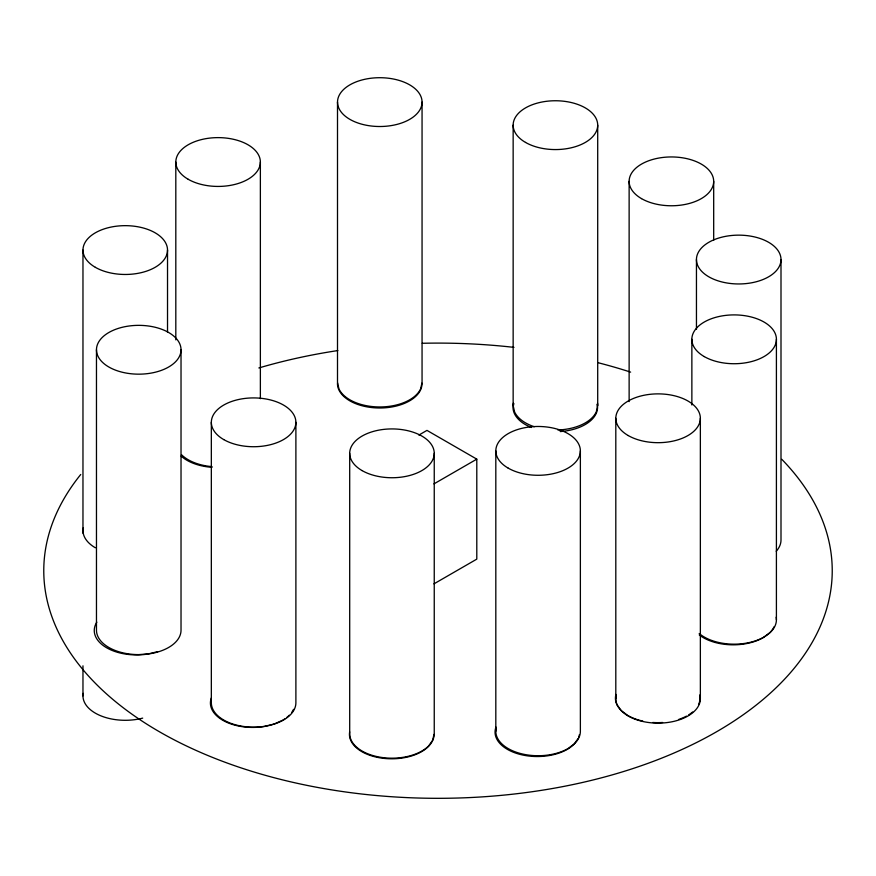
<?xml version="1.0" encoding="UTF-8"?>
<svg xmlns="http://www.w3.org/2000/svg" width="876" height="876" viewBox="0 0 876 876"><rect width="100%" height="100%" fill="white"/><g stroke="black" fill="none" stroke-linecap="round" stroke-linejoin="round"><path stroke-width="1.31" d="M337.599 382.965L337.457 383.589A42.278 24.408 0 0 0 379.735 407.997A42.278 24.408 0 0 0 422.013 383.589L421.914 383.173M433.992 734.395L432.558 740.713A42.278 24.408 0 0 1 384.016 758.397A42.278 24.408 0 0 1 349.677 731.843M513.862 403.562L513.007 407.318A42.278 24.408 0 0 0 531.469 427.488M597.706 125.158L597.706 405.61L596.26 411.928A42.278 24.408 0 0 1 557.87 429.974M578.171 738.446L573.944 744.337A42.278 24.408 0 0 1 522.173 754.915A42.278 24.408 0 0 1 495.98 727.047M418.87 435.065L426.973 430.39L476.796 459.144L476.796 559.129L433.927 583.876M433.927 483.902L476.796 459.144M157.68 651.656L147.486 654.098A42.278 24.408 0 0 1 105.372 647.014A42.278 24.408 0 0 1 96.809 622.179M596.906 404.471L597.552 407.318A42.278 24.408 0 0 1 560.18 431.561M513.15 125.158L513.15 405.61L514.595 411.928A42.278 24.408 0 0 0 534.283 426.743M780.998 259.559A42.278 24.408 0 0 1 717.586 280.692A42.278 24.408 0 0 1 717.586 238.414A42.278 24.408 0 0 1 780.998 259.559L780.998 539.999A42.278 24.408 0 0 1 776.213 551.278M776.41 339.308L776.41 619.759M713.688 181.365L713.688 240.188M700.362 418.279L700.362 698.73M696.453 259.559L696.453 329.321M691.865 339.308L691.865 404.975M629.132 181.365L629.132 401.613M615.806 418.279L615.806 698.73M580.372 450.877L580.372 731.318A42.278 24.408 0 0 1 574.7 743.527L567.987 748.575A42.278 24.408 0 0 1 519.895 753.349A42.278 24.408 0 0 1 496.046 728.777M495.816 450.877L495.816 731.318M434.244 453.33L434.244 733.77A42.278 24.408 0 0 1 432.81 740.089L428.583 745.98A42.278 24.408 0 0 1 381.027 757.346A42.278 24.408 0 0 1 349.699 733.77L349.699 453.33M422.057 102.109A42.278 24.408 0 0 1 358.645 123.242A42.278 24.408 0 0 1 358.645 80.975A42.278 24.408 0 0 1 422.057 102.109L422.057 382.549L420.611 388.867A42.278 24.408 0 0 1 379.779 406.957A42.278 24.408 0 0 1 338.946 388.867L337.501 382.549L337.501 102.109M295.891 422.32L295.891 702.76A42.278 24.408 0 0 1 274.757 723.894L264.552 726.335A42.278 24.408 0 0 1 211.335 702.76L211.335 422.32M260.369 162.027L260.369 398.69M181.025 349.754A42.278 24.408 0 0 1 117.614 370.898A42.278 24.408 0 0 1 117.614 328.62A42.278 24.408 0 0 1 181.025 349.754L181.025 630.205A42.278 24.408 0 0 1 149.686 653.781L138.747 654.613A42.278 24.408 0 0 1 96.469 630.205L96.469 349.754M175.813 162.027L175.813 339.866M167.524 250.065L167.524 332.146M82.968 250.065L82.968 533.243M82.968 665.826L82.968 695.894M781.786 459.309A394.233 227.607 0 0 1 452.772 798.156A394.233 227.607 0 0 1 80.723 474.496M258.858 367.953A394.233 227.607 0 0 1 337.862 350.564M422.276 343.282A394.233 227.607 0 0 1 513.982 347.367M598.571 362.839A394.233 227.607 0 0 1 630.632 372.125M212.014 467.313A42.278 24.408 0 0 1 181.113 456.046M774.088 626.734A42.278 24.408 0 0 1 769.862 632.625L763.149 637.684A42.278 24.408 0 0 1 699.234 634.914M776.18 617.208A42.278 24.408 0 0 1 748.684 642.677A42.278 24.408 0 0 1 699.201 633.501M692.642 711.98A42.278 24.408 0 0 1 688.689 714.849M686.466 716.13A42.278 24.408 0 0 1 678.845 719.382M662.606 722.481A42.278 24.408 0 0 1 652.806 722.481M642.82 721.09A42.278 24.408 0 0 1 627.807 715.495L621.095 710.447A42.278 24.408 0 0 1 615.948 694.416M699.749 695.697A42.278 24.408 0 0 1 698.544 704.556M579.375 734.679A42.278 24.408 0 0 1 578.686 737.209M293.526 709.341A42.278 24.408 0 0 1 291.752 712.363M289.31 715.221A42.278 24.408 0 0 1 286.715 717.51M284.733 718.944A42.278 24.408 0 0 1 282.587 720.28L273.838 724.156A42.278 24.408 0 0 1 227.837 722.766A42.278 24.408 0 0 1 211.346 697.942M95.353 547.774A42.278 24.408 0 0 1 83.198 527.965M211.959 466.623A42.278 24.408 0 0 1 181.474 454.677M513.15 405.61A42.278 24.408 0 0 1 513.38 403.059M597.476 403.059A42.278 24.408 0 0 1 597.706 405.61M699.836 694.909A42.278 24.408 0 0 1 672.199 721.736A42.278 24.408 0 0 1 621.478 710.929L617.252 705.049A42.278 24.408 0 0 1 616.036 696.179M142.7 718.123A42.278 24.408 0 0 1 100.521 715.692A42.278 24.408 0 0 1 83.198 693.343M95.353 267.322A42.278 24.408 0 0 0 166.079 256.383A42.278 24.408 0 0 0 114.307 226.49A42.278 24.408 0 0 0 95.353 267.322M188.198 179.284A42.278 24.408 0 0 0 258.924 168.345A42.278 24.408 0 0 0 207.152 138.452A42.278 24.408 0 0 0 188.198 179.284M525.534 142.427A42.278 24.408 0 0 0 596.26 131.477A42.278 24.408 0 0 0 544.489 101.583A42.278 24.408 0 0 0 525.534 142.427M641.517 198.622A42.278 24.408 0 0 0 712.243 187.672A42.278 24.408 0 0 0 660.471 157.779A42.278 24.408 0 0 0 641.517 198.622M704.238 356.576A42.278 24.408 0 0 0 774.975 345.626A42.278 24.408 0 0 0 723.193 315.732A42.278 24.408 0 0 0 704.238 356.576M628.191 435.536A42.278 24.408 0 0 0 698.917 424.597A42.278 24.408 0 0 0 647.145 394.704A42.278 24.408 0 0 0 628.191 435.536M508.2 468.134A42.278 24.408 0 0 0 578.927 457.195A42.278 24.408 0 0 0 527.155 427.302A42.278 24.408 0 0 0 508.2 468.134M362.073 470.587A42.278 24.408 0 0 0 432.81 459.648A42.278 24.408 0 0 0 381.027 429.755A42.278 24.408 0 0 0 362.073 470.587M223.719 439.577A42.278 24.408 0 0 0 294.445 428.638A42.278 24.408 0 0 0 242.674 398.744A42.278 24.408 0 0 0 223.719 439.577"/></g></svg>
